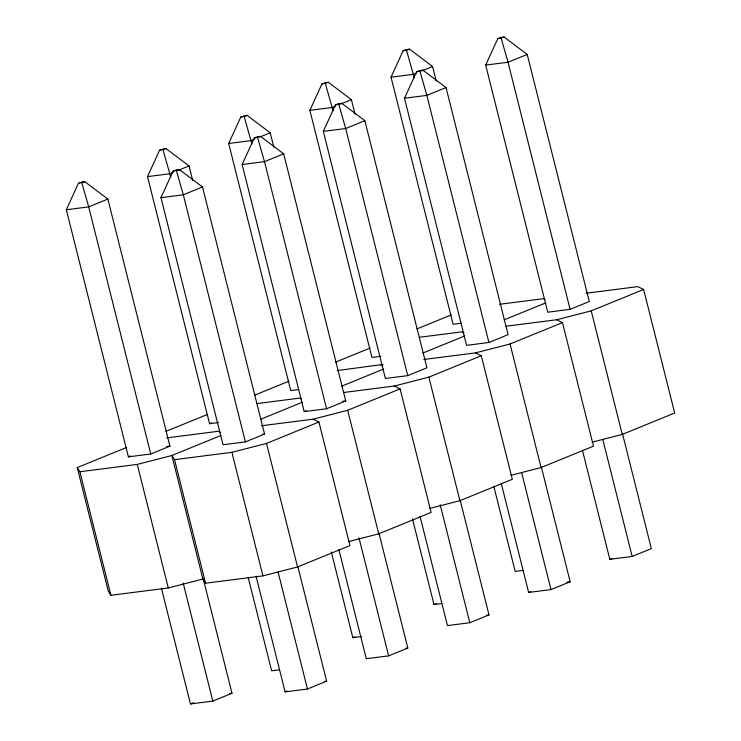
<?xml version="1.0" encoding="UTF-8"?>
<svg xmlns="http://www.w3.org/2000/svg" width="741" height="741" viewBox="0 0 741 741"><rect width="100%" height="100%" fill="white"/><g stroke="black" fill="none" stroke-linecap="round" stroke-linejoin="round"><path stroke-width="1.11" d="M66.329 209.749L78.416 183.333L81.353 182.138L84.78 181.693L107.862 199.06L169.93 446.165L150.756 453.992L128.397 456.845L66.329 209.749L88.688 206.887L107.862 199.06M218.521 422.565L209.573 423.713L147.505 176.608L159.593 150.191L165.956 148.561L189.038 165.919L192.688 180.461M160.964 197.662L173.051 171.245L175.988 170.05L179.424 169.606L202.497 186.973L264.565 434.078L245.391 441.905L223.032 444.757L160.964 197.662L183.323 194.8L202.497 186.973M298.577 389.571L290.75 390.572L228.682 143.467L240.769 117.059L247.142 115.42L270.215 132.787L273.864 147.32M242.15 164.521L254.228 138.104L257.173 136.909L260.6 136.464L283.673 153.832L345.741 400.937L326.568 408.763L304.218 411.616L242.15 164.521L264.5 161.658L283.673 153.832M380.874 356.291L371.936 357.431L309.868 110.326L321.946 83.918L328.319 82.279L351.391 99.646L355.05 114.179M323.326 131.379L335.404 104.963L338.35 103.768L341.777 103.332L364.859 120.69L426.918 367.795L407.745 375.622L385.394 378.484L323.326 131.379L345.676 128.526L364.859 120.69M460.93 323.289L453.112 324.289L391.044 77.184L403.123 50.777L409.495 49.138L432.568 66.505L436.227 81.038M404.503 98.238L416.581 71.831L419.526 70.627L422.954 70.191L446.036 87.558L508.104 334.654L488.921 342.481L466.571 345.343L404.503 98.238L426.853 95.385L446.036 87.558M485.679 65.097L497.767 38.689L500.703 37.485L504.13 37.05L527.212 54.417L589.28 301.522L570.098 309.349L547.747 312.202L485.679 65.097L508.03 62.244L527.212 54.417M78.416 183.333L84.78 181.693M159.593 150.191L165.956 148.561M240.769 117.059L247.142 115.42M321.946 83.918L328.319 82.279M403.123 50.777L409.495 49.138M173.051 171.245L179.424 169.606M254.228 138.104L260.6 136.464M335.404 104.963L341.777 103.332M416.581 71.831L422.954 70.191M497.767 38.689L504.13 37.05M173.061 172.449L169.865 173.755L147.505 176.608M178.386 170.273L189.038 165.919M254.237 139.308L251.042 140.614L228.682 143.467M260.628 136.696L270.215 132.787M335.414 106.167L332.218 107.473L309.868 110.326M340.74 103.99L351.391 99.646M416.59 73.026L413.395 74.332L391.044 77.184M421.916 70.858L432.568 66.505M261.434 425.779L313.082 419.184L318.926 422.018L349.956 545.571L297.549 566.967L262.935 575.877L205.553 583.204L202.904 579.054L168.3 587.965L110.918 595.292L108.269 591.151L77.24 467.599L126.442 447.508M165.901 431.401L207.619 414.367M254.571 395.203L288.795 381.235M335.747 362.062L369.972 348.094M416.924 328.93L451.149 314.953M128.397 456.845L130.527 455.974M209.573 423.713L211.704 422.842M221.077 435.421L171.875 455.511L137.261 464.412L79.889 471.739L77.24 467.599M260.536 419.313L302.254 402.28M341.712 386.172L383.43 369.138M422.898 353.031L464.607 336.006M504.075 319.89L545.793 302.865M304.218 411.616L306.348 410.746M202.904 579.054L171.875 455.511L174.524 459.652L231.905 452.325L266.51 443.424L318.926 422.018M313.082 419.184L347.686 410.282L400.103 388.886L431.132 512.429L378.725 533.835L348.576 541.588M343.768 392.489L394.258 386.042L428.863 377.141L481.28 355.745L512.318 479.297L459.902 500.694L429.752 508.446M423.796 359.496L475.435 352.901L510.04 344L562.456 322.604L593.495 446.156L541.078 467.552L510.938 475.305M506.122 326.216L556.611 319.76L591.225 310.859L643.633 289.462L674.671 413.015L622.255 434.411L592.115 442.164M161.39 588.187L190.465 703.95L193.66 702.644M331.292 551.962L352.818 637.668L354.948 636.797M412.468 518.83L433.994 604.536L436.134 603.665M190.465 703.95L212.824 701.097L231.998 693.27L203.201 578.619M256.025 576.1L285.1 691.862L287.23 690.992M501.24 483.364L528.639 592.439L530.769 591.577M582.417 450.222L609.815 559.307L611.946 558.436M285.1 691.862L307.459 689.01L326.633 681.174L297.836 566.532M338.878 549.637L366.286 658.721L388.636 655.868L407.809 648.042L379.012 533.39M420.064 516.505L447.462 625.58L469.813 622.727L488.986 614.9L460.189 500.249M528.639 592.439L550.989 589.586L570.172 581.759L541.375 467.117M609.815 559.307L632.166 556.445L651.348 548.618L622.551 433.976M337.192 370.565L383.032 364.415M499.545 304.282L543.153 298.716L545.098 299.66M586.15 293.223L637.788 286.628L643.633 289.462M419.517 337.275L461.976 331.857L463.922 332.802M257.155 403.558L299.623 398.13L301.568 399.075M342.388 401.363L345.741 400.937M166.799 437.866L218.438 431.271L220.392 432.216M166.577 446.591L169.93 446.165M262.333 434.365L264.565 434.078M522.998 570.394L515.18 571.394L493.932 486.8M566.819 582.185L570.172 581.759M433.994 604.536L441.821 603.535M486.754 615.187L488.986 614.9M352.818 637.668L361.765 636.528M405.577 648.319L407.809 648.042M279.468 669.808L271.641 670.809L248.161 577.313M229.766 693.548L231.998 693.27M324.401 681.461L326.633 681.174M556.611 319.76L562.456 322.604M475.435 352.901L481.28 355.745M380.8 364.989L382.745 365.943M394.258 386.042L400.103 388.886M501.194 38.254L508.03 62.244L570.098 309.349M420.008 71.386L426.853 95.385L488.921 342.481M406.55 50.342L414.238 77.685M338.832 104.527L345.676 128.526L407.745 375.622M325.373 83.483L333.061 110.826M257.655 137.669L264.5 161.658L326.568 408.763M244.197 116.615L251.884 143.967M176.478 170.81L183.323 194.8L245.391 441.905M163.02 149.756L170.708 177.108M81.843 182.897L88.688 206.887L150.756 453.992M591.225 310.859L622.255 434.411M602.813 439.58L632.166 556.445M510.04 344L541.078 467.552M521.636 472.712L550.989 589.586M428.863 377.141L459.902 500.694M440.182 504.741L469.813 622.727M347.686 410.282L378.725 533.835M358.996 537.883L388.636 655.868M266.51 443.424L297.549 566.967M278.107 572.135L307.459 689.01M231.905 452.325L262.935 575.877M174.524 459.652L205.553 583.204M183.184 583.111L212.824 701.097M137.261 464.412L168.3 587.965M79.889 471.739L110.918 595.292"/></g></svg>
